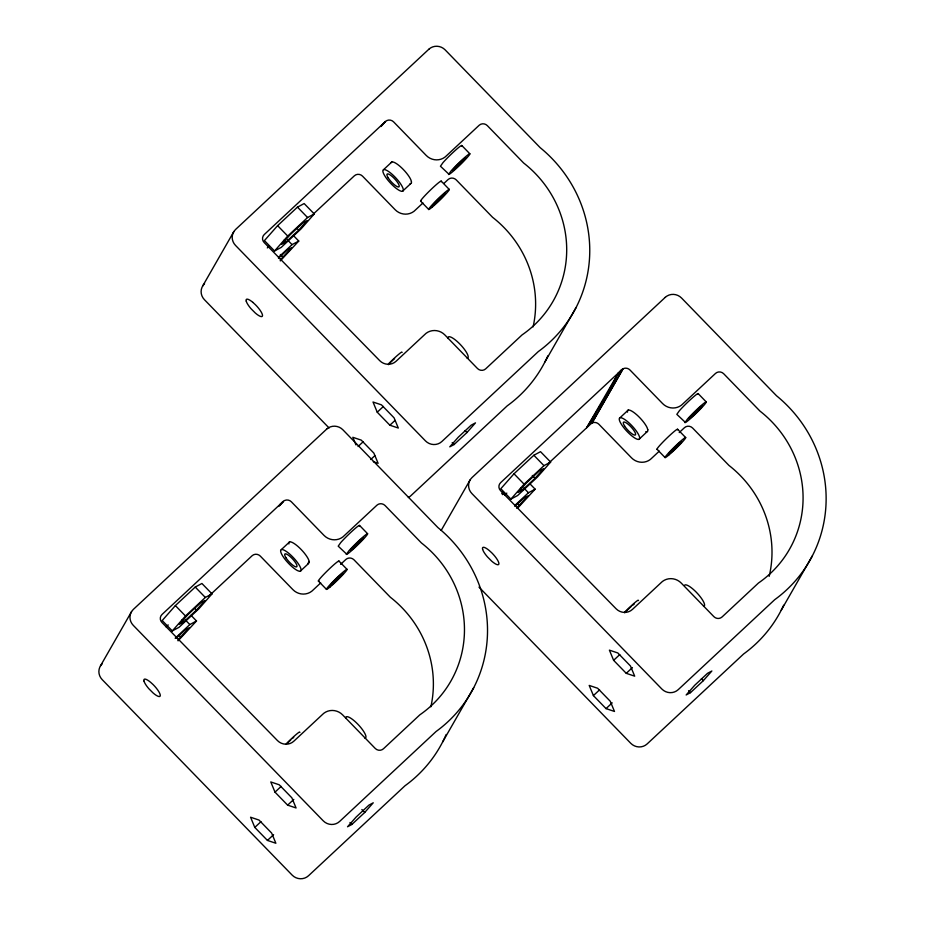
<?xml version="1.0" encoding="UTF-8"?>
<svg xmlns="http://www.w3.org/2000/svg" width="925" height="925" viewBox="0 0 925 925"><rect width="100%" height="100%" fill="white"/><g stroke="black" fill="none" stroke-linecap="round" stroke-linejoin="round"><path stroke-width="1.39" d="M411.452 181.543L411.452 182.919L402.537 191.255A14.476 3.735 47 0 1 384.939 176.074A14.476 3.735 47 0 1 391.761 173.981A14.476 3.735 47 0 1 402.537 191.255M647.835 429.674L647.824 431.038L638.909 439.387A14.476 3.735 47 0 1 621.322 424.193A14.476 3.735 47 0 1 628.144 422.112A14.476 3.735 47 0 1 638.909 439.387M299.908 732.392L299.503 731.976A14.546 1.122 -44.2 0 0 286.183 743.827M402.144 352.46L401.739 352.043A14.546 1.122 -44.2 0 0 388.419 363.895M638.528 600.579L638.123 600.175A14.546 1.122 -44.2 0 0 624.791 612.026M448.533 174.536L451.088 170.917A14.869 1.145 -44.2 0 1 467.472 155.203A14.869 1.145 -44.2 0 1 464.431 160.522A14.869 1.145 -44.2 0 1 449.099 174.386L440.45 166.222L443.006 162.603A14.869 1.145 -44.2 0 1 455.759 149.966A14.869 1.145 -44.2 0 1 461.621 146.046M346.297 554.468L348.852 550.849A14.869 1.145 -44.2 0 1 365.236 535.147A14.869 1.145 -44.2 0 1 362.195 540.454A14.869 1.145 -44.2 0 1 346.863 554.329L338.215 546.155L340.77 542.536A14.869 1.145 -44.2 0 1 353.523 529.898A14.869 1.145 -44.2 0 1 359.386 525.99M684.905 422.656L687.472 419.048A14.869 1.145 -44.2 0 1 703.856 403.335A14.869 1.145 -44.2 0 1 700.803 408.653A14.869 1.145 -44.2 0 1 685.483 422.517L676.834 414.342L679.389 410.735A14.869 1.145 -44.2 0 1 692.131 398.085A14.869 1.145 -44.2 0 1 698.005 394.177M591.306 423.465L596.07 415.198L591.306 423.465L548.687 463.147M618.478 372.775L606.615 395.102L587.121 426.945M659.317 451.111L651.986 457.956A14.095 13.574 29.8 0 1 631.544 457.863L598.891 424.263A5.816 5.596 29.8 0 0 591.942 423.083L623.022 368.809A5.816 5.596 29.8 0 1 629.971 369.988L662.624 403.589A14.095 13.574 29.8 0 0 683.078 403.682L715.534 373.411A5.816 5.596 29.8 0 1 723.685 373.735L760.026 411.139A110.561 106.491 29.8 0 1 758.477 583.004L722.043 616.987A5.816 5.596 29.8 0 1 713.892 616.663L681.239 583.062A14.095 13.574 29.8 0 0 660.785 582.97L632.434 609.413A11.667 11.239 29.8 0 1 616.108 608.789L500.564 490.666A5.793 5.585 29.8 0 1 500.61 482.688L622.386 369.191L617.391 374.66L586.693 427.708M202.702 285.964L233.782 231.689M100.467 665.896L131.547 611.622M441.202 530.395L470.166 479.821M544.86 362.057L575.94 307.782M591.942 423.083L623.022 368.809M442.624 741.989L473.704 687.714M781.243 610.188L812.323 555.913M381.007 126.528L385.436 121.533A5.816 5.596 29.8 0 1 393.587 121.857L426.24 155.458A14.095 13.574 29.8 0 0 446.694 155.55L479.15 125.28A5.816 5.596 29.8 0 1 487.302 125.603L523.643 163.008A110.561 106.491 29.8 0 1 522.093 334.885L485.66 368.867A5.816 5.596 29.8 0 1 477.508 368.532L444.856 334.931A14.095 13.574 29.8 0 0 424.402 334.85L396.05 361.282A11.667 11.239 29.8 0 1 379.724 360.658L264.18 242.547A5.793 5.585 29.8 0 1 264.238 234.568L385.436 121.533L381.736 125.268M278.772 506.461L283.2 501.466A5.816 5.596 29.8 0 1 291.352 501.789L324.004 535.39A14.095 13.574 29.8 0 0 344.458 535.482L376.914 505.212A5.816 5.596 29.8 0 1 385.066 505.536L421.407 542.94A110.561 106.491 29.8 0 1 419.858 714.817L383.424 748.799A5.816 5.596 29.8 0 1 375.272 748.475L342.62 714.863A14.095 13.574 29.8 0 0 322.166 714.782L293.815 741.214A11.667 11.239 29.8 0 1 277.488 740.59L161.944 622.479A5.793 5.585 29.8 0 1 162.002 614.501L283.2 501.466L279.5 505.2M277.616 225.654L264.434 240.593L274.54 250.987L281.212 247.403L301.064 228.891L314.246 213.941L304.152 203.558L297.468 207.131L277.616 225.654L287.721 236.048L274.54 250.987M298.671 230.175L307.135 220.578L302.845 222.879L290.115 234.765L281.651 244.35L285.941 242.049L298.671 230.175L296.844 228.278M280.194 260.052L291.583 247.727L287.305 250.028L278.483 258.248M293.248 235.378L298.752 241.043L280.31 260.896M175.38 605.586L162.199 620.536L172.304 630.919L178.976 627.347L198.829 608.823L212.01 593.885L201.916 583.49L195.233 587.063L175.38 605.586L185.486 615.981L172.304 630.919M196.435 610.107L204.899 600.522L200.609 602.811L187.867 614.697L179.415 624.282L183.693 621.993L196.435 610.107L194.608 608.211M177.958 639.984L189.347 627.659L185.069 629.96L176.247 638.181M191.001 615.31L196.516 620.976L178.062 640.84M466.952 432.542L475.485 422.864L471.16 425.188L458.303 437.178L449.77 446.844L454.094 444.532L466.952 432.542L465.055 430.576M513.999 473.785L500.818 488.724L510.912 499.118L517.595 495.534L537.448 477.011L550.629 462.072L540.524 451.678L533.852 455.262L513.999 473.785L524.093 484.18L510.912 499.118M535.055 478.294L543.518 468.709L539.229 471.01L526.487 482.896L518.035 492.482L522.313 490.181L535.055 478.294L532.303 475.462M516.578 508.172L527.967 495.858L523.689 498.147L514.867 506.368M529.62 483.498L535.136 489.163L517.734 508.056M364.716 812.474L373.249 802.796L368.925 805.12L356.067 817.11L347.534 826.777L351.858 824.464L364.716 812.474L361.86 809.537M703.335 680.661L711.868 670.995L707.544 673.308L694.687 685.298L686.153 694.976L690.478 692.652L703.335 680.661L701.428 678.707M617.391 374.66L621.82 369.653L618.12 373.399M308.511 563.533L309.216 561.475L307.909 563.533L308.511 563.533L300.301 571.199A14.476 3.735 47 0 1 282.703 556.006A14.476 3.735 47 0 1 289.525 553.925A14.476 3.735 47 0 1 300.301 571.199M381.956 124.898L385.436 121.533M279.708 504.842L283.2 501.466M267.302 247.912L269.395 245.958M287.721 236.048L307.574 217.525L314.246 213.941M313.367 214.033L354.356 175.808A5.816 5.596 29.8 0 1 362.507 176.132L395.16 209.732A14.095 13.574 29.8 0 0 415.614 209.825L422.945 202.991M278.448 257.335L292.057 244.628L298.752 241.043M383.621 169.622L391.842 161.956M443.884 183.462L448.07 179.554A5.816 5.596 29.8 0 1 456.222 179.878L492.562 217.282A110.561 106.491 29.8 0 1 533.101 326.872M377.238 412.203L373.018 402.017L381.447 404.849L394.085 417.857L398.305 428.032L389.876 425.211L377.238 412.203L383.401 406.457M358.056 446.521L363.19 441.734M166.107 626.872L168.2 624.918M185.486 615.981L205.338 597.457L212.01 593.885M389.876 425.211L395.01 420.424M209.015 595.931L252.12 555.74A5.816 5.596 29.8 0 1 260.272 556.064L292.924 589.664A14.095 13.574 29.8 0 0 313.378 589.757L320.697 582.923M175.16 638.238L189.822 624.56L196.516 620.976M370.705 459.528L374.81 455.701M281.385 549.554L289.606 541.888M340.597 564.366L345.834 559.486A5.816 5.596 29.8 0 1 353.986 559.81L390.327 597.215A110.561 106.491 29.8 0 1 430.865 706.804M504.726 495.072L506.819 493.118M524.093 484.18L543.958 465.657L550.629 462.072M514.82 505.455L528.441 492.759L535.136 489.163M620.004 417.742L628.225 410.087M275.002 792.135L270.782 781.949L279.211 784.782L291.849 797.789L296.069 807.964L287.64 805.143L275.002 792.135L281.165 786.389M254.791 827.413L250.583 817.226L259.012 820.059L271.649 833.067L275.858 843.253L267.441 840.42L254.791 827.413L260.954 821.666M679.216 432.565L684.454 427.685A5.816 5.596 29.8 0 1 692.594 428.009L728.946 465.414A110.561 106.491 29.8 0 1 769.172 576.344M287.64 805.143L293.803 799.397M267.441 840.42L273.603 834.674M613.622 660.323L609.402 650.148L617.831 652.969L630.468 665.977L634.689 676.163L626.26 673.331L613.622 660.323L619.785 654.576M593.411 695.6L589.202 685.425L597.619 688.246L610.269 701.266L614.478 711.441L606.048 708.619L593.411 695.6L599.573 689.853M626.26 673.331L632.423 667.584M606.048 708.619L612.211 702.861M410.145 183.601L410.746 183.601M647.13 431.721L645.789 431.663M373.284 461.702L378.105 463.309L373.885 453.134L361.247 440.127L352.818 437.294L355.975 444.937M252.872 302.394L255.439 304.741A11.632 2.995 47 0 1 262.527 315.564A11.632 2.995 47 0 1 255.312 313.02L251.091 308.788A11.632 2.995 47 0 1 246.674 302.371L246.27 301.18M461.783 145.491L469.865 153.804M698.167 393.611L706.237 401.924M441.202 181.127L449.284 189.44M677.586 429.258L685.668 437.571M420.621 201.13L428.703 209.443M657.004 449.261L665.075 457.574M297.468 207.131L307.574 217.525M533.852 455.262L543.958 465.657M287.467 239.91L292.057 244.628M284.102 240.165L285.941 242.049M523.851 488.03L528.441 492.759M520.474 488.296L522.313 490.181M280.379 254.479L283.131 257.312M517.676 503.547L519.515 505.432M452.198 442.566L454.094 444.532M688.57 690.697L690.478 692.652M329.069 427.963L204.413 299.677A11.632 11.204 29.8 0 1 204.552 283.697M479 587.121L630.792 743.33A11.678 11.25 29.8 0 0 647.13 743.943L743.607 653.975A133.524 128.598 29.8 0 0 783.66 605.216M359.547 525.423L367.63 533.737M338.966 561.059L347.048 569.384M318.385 581.062L326.467 589.375M195.233 587.063L205.338 597.457M185.231 619.843L189.822 624.56M181.867 620.097L183.693 621.993M179.057 635.348L180.895 637.244M349.962 822.498L351.858 824.464M482.642 549.3L483.058 550.502A11.632 2.995 47 0 0 487.475 556.919L491.695 561.151A11.632 2.995 47 0 0 498.91 563.695A11.632 2.995 47 0 0 491.822 552.873L489.244 550.514A11.632 2.995 47 0 0 482.596 549.253M144.023 681.112L144.439 682.303A11.632 2.995 47 0 0 148.856 688.732L153.076 692.952A11.632 2.995 47 0 0 160.291 695.496A11.632 2.995 47 0 0 153.203 684.673L150.636 682.326A11.632 2.995 47 0 0 143.976 681.066M647.754 429.582L647.142 427.697A14.476 3.735 47 0 0 635.047 413.359A14.476 3.735 47 0 0 627.52 412.134M411.371 181.45L410.769 179.577A14.476 3.735 47 0 0 399.982 166.327A14.476 3.735 47 0 0 391.148 162.638M309.135 561.382L308.534 559.509A14.476 3.735 47 0 0 296.428 545.172A14.476 3.735 47 0 0 288.901 543.946M657.548 449.122A14.349 1.098 -44.2 0 1 666.52 438.473A14.349 1.098 -44.2 0 1 677.435 429.801M504.414 493.083A11.632 0.89 -44.2 0 1 502.587 494.655M501.697 493.753A11.632 0.89 -44.2 0 1 503.327 491.973M624.722 612.789A8.718 0.671 -44.2 0 1 630.977 606.719M632.342 605.528A8.718 0.671 -44.2 0 1 634.168 604.175M684.488 585.386A14.326 3.688 47 0 1 697.647 593.653A14.326 3.688 47 0 1 703.567 606.395M421.164 200.991A14.349 1.098 -44.2 0 1 430.137 190.342A14.349 1.098 -44.2 0 1 441.052 181.67M246.212 301.122A11.632 2.995 47 0 1 252.837 302.348M388.338 364.67A8.718 0.671 -44.2 0 1 394.593 358.588M547.854 355.824A133.524 128.598 29.8 0 1 507.224 405.844L410.746 495.823A11.678 11.25 29.8 0 1 408.341 497.523M447.954 338.481A14.326 3.688 47 0 1 459.979 344.158A14.326 3.688 47 0 1 467.183 358.264M287.559 743.087A8.718 0.671 -44.2 0 1 290.797 739.942M292.358 738.52A8.718 0.671 -44.2 0 1 293.722 737.341M102.317 663.63A11.632 11.204 29.8 0 0 102.178 679.609L292.173 875.131A11.678 11.25 29.8 0 0 308.511 875.755L404.988 785.776A133.524 128.598 29.8 0 0 446.174 734.485M318.928 580.923A14.349 1.098 -44.2 0 1 327.901 570.274A14.349 1.098 -44.2 0 1 338.816 561.602M345.719 718.413A14.326 3.688 47 0 1 357.744 724.102A14.326 3.688 47 0 1 364.947 738.196M428.853 49.233L235.632 229.423A11.632 11.204 29.8 0 0 235.505 245.403L425.5 440.924A11.678 11.25 29.8 0 0 441.826 441.549L538.315 351.569A133.524 128.598 29.8 0 0 540.142 147.63L445.156 49.881A11.632 11.204 29.8 0 0 428.853 49.233M326.618 429.165L133.397 609.355A11.632 11.204 29.8 0 0 133.258 625.335L323.264 820.857A11.678 11.25 29.8 0 0 339.591 821.481L436.08 731.502A133.524 128.598 29.8 0 0 437.907 527.562L342.921 429.824A11.632 11.204 29.8 0 0 326.618 429.165M665.237 297.364L472.016 477.554A11.632 11.204 29.8 0 0 471.877 493.534L661.884 689.056A11.678 11.25 29.8 0 0 678.21 689.668L774.688 599.701A133.524 128.598 29.8 0 0 776.514 395.761L681.54 298.012A11.632 11.204 29.8 0 0 665.237 297.364M691.299 417.152A9.134 0.705 -44.2 0 0 702.029 406.283A9.134 0.705 -44.2 0 0 693.403 413.452A9.134 0.705 -44.2 0 0 691.299 417.152M668.636 455.204A14.349 1.098 -44.2 0 0 685.518 438.115A14.349 1.098 -44.2 0 0 671.966 449.4A14.349 1.098 -44.2 0 0 668.636 455.204M624.56 425.939A8.718 2.243 47 0 0 635.151 435.085A8.718 2.243 47 0 0 628.665 424.679A8.718 2.243 47 0 0 624.56 425.939M671.296 452.198A8.695 0.671 -44.2 0 0 681.517 441.849A8.695 0.671 -44.2 0 0 673.308 448.683A8.695 0.671 -44.2 0 0 671.296 452.198M388.176 177.808A8.718 2.243 47 0 0 398.779 186.954A8.718 2.243 47 0 0 392.281 176.548A8.718 2.243 47 0 0 388.176 177.808M434.912 204.067A8.695 0.671 -44.2 0 0 445.133 193.718A8.695 0.671 -44.2 0 0 436.924 200.552A8.695 0.671 -44.2 0 0 434.912 204.067M454.915 169.021A9.134 0.705 -44.2 0 0 465.645 158.152A9.134 0.705 -44.2 0 0 457.031 165.332A9.134 0.705 -44.2 0 0 454.915 169.021M432.264 207.073A14.349 1.098 -44.2 0 0 449.134 189.983A14.349 1.098 -44.2 0 0 435.583 201.268A14.349 1.098 -44.2 0 0 432.264 207.073M352.679 548.953A9.134 0.705 -44.2 0 0 363.409 538.084A9.134 0.705 -44.2 0 0 354.795 545.264A9.134 0.705 -44.2 0 0 352.679 548.953M330.028 587.005A14.349 1.098 -44.2 0 0 346.898 569.927A14.349 1.098 -44.2 0 0 333.347 581.212A14.349 1.098 -44.2 0 0 330.028 587.005M332.676 583.999A8.695 0.671 -44.2 0 0 342.897 573.65A8.695 0.671 -44.2 0 0 334.688 580.484A8.695 0.671 -44.2 0 0 332.676 583.999M285.941 557.74A8.718 2.243 47 0 0 296.543 566.898A8.718 2.243 47 0 0 290.045 556.48A8.718 2.243 47 0 0 285.941 557.74"/></g></svg>
